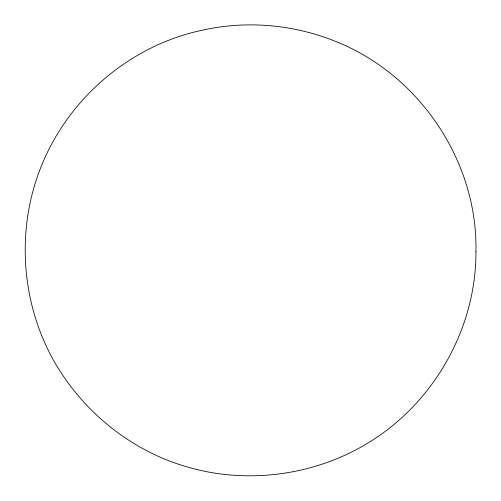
<?xml version="1.0" encoding="UTF-8"?>
<svg xmlns="http://www.w3.org/2000/svg" width="501" height="501" viewBox="0 0 501 501"><rect width="100%" height="100%" fill="white"/><g stroke="black" fill="none" stroke-linecap="round" stroke-linejoin="round"><path stroke-width="0.75" d="M475.944 251.345C476.376 327.015 435.175 400.712 371.26 440.98C316.995 475.299 248.327 484.987 186.729 466.794C128.907 450.105 79.308 408.747 51.064 355.785C20.622 298.032 16.746 227.335 41.088 166.701C68.123 98.559 130.01 45.516 201.847 30.317C246.317 20.178 293.78 24.386 336.008 41.596C419.35 74.762 477.772 161.416 475.944 251.345"/></g></svg>
